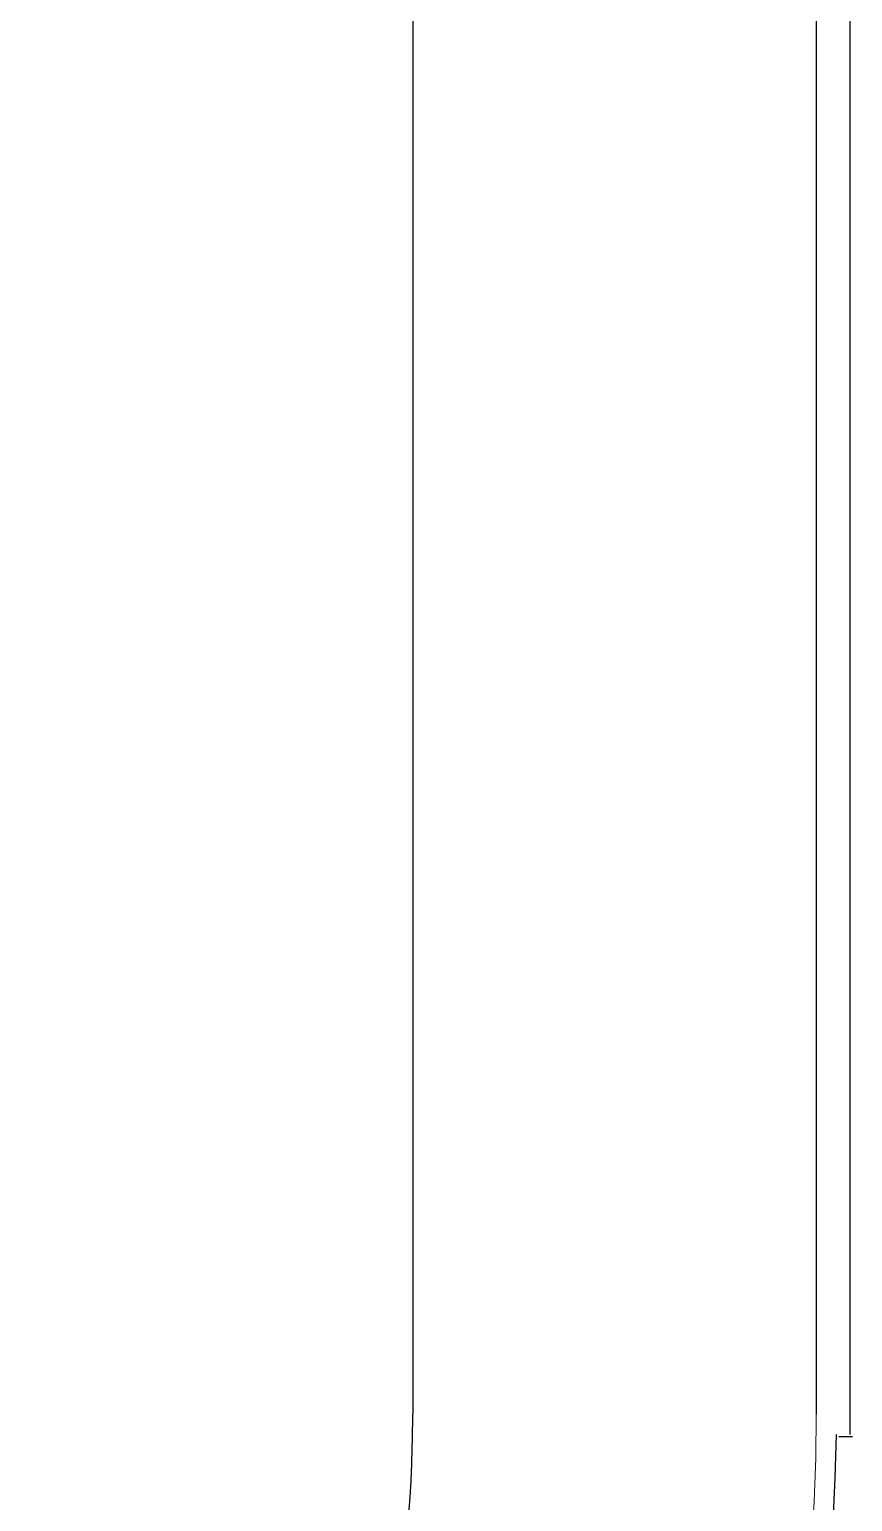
# Model space of a CAD drawing. Header units: millimetres. Extents: x 63700 to 182600, y -289551 to -205451.
# Drawn here: x 120319 to 120625, y -211043 to -210496 of the extents above; entities that cross this region are included whole.
import ezdxf

# ---------------------------------------------------------------- set-up
doc = ezdxf.new("R2010")
doc.units = ezdxf.units.MM
doc.header["$LTSCALE"] = 50
doc.linetypes.add('CENTER', pattern=[2, 1.25, -0.25, 0.25, -0.25])
doc.layers.add('C_CEN', color=1, linetype='CENTER')
doc.layers.add('DITCH', color=7, linetype='Continuous', lineweight=0)
doc.layers.add('ROAD', color=4, linetype='Continuous', lineweight=0)

# ---------------------------------------------------------------- blocks, each defined once
blk = doc.blocks.new('KEY PLAN_NEW')
at = {"layer": 'C_CEN', "color": 253, "linetype": 'CENTER', "lineweight": -3, "ltscale": 10}
blk.add_line((-577.86, -603.47), (-577.86, -1871.94), dxfattribs=at)
blk.add_arc((-769.86, -1871.94), 192, 270, 359.9999, dxfattribs=at)
at = {"layer": 'DITCH', "color": 253, "lineweight": -3}
for p, q in [((-512.87, -1014.94), (-512.87, -1874.94)), ((-512.87, -1014.94), (-512.87, -1874.94)), ((-512.47, -1875.33), (-514.49, -1875.33))]:
    blk.add_line(p, q, dxfattribs=at)
blk.add_arc((-769.86, -1871.94), 255, 270, 359.3259, dxfattribs=at)
at = {"layer": 'ROAD', "color": 253, "lineweight": -3}
blk.add_line((-517.87, -1017.94), (-517.87, -1871.94), dxfattribs=at)
at = {"layer": 'ROAD', "color": 253}
blk.add_arc((-769.86, -1871.94), 252, 270, 0, dxfattribs=at)

msp = doc.modelspace()

# ---------------------------------------------------------------- block references
at = {"xscale": 2.5, "yscale": 2.5, "zscale": 2.5}
msp.add_blockref('KEY PLAN_NEW', (121906.2, -206330.66), dxfattribs=at)

doc.saveas('drawing.dxf')
